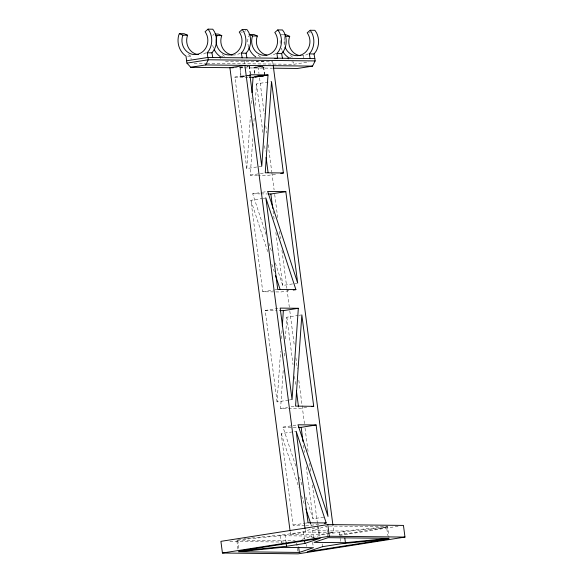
<?xml version="1.0" encoding="UTF-8"?>
<svg xmlns="http://www.w3.org/2000/svg" width="583" height="583" viewBox="0 0 583 583"><rect width="100%" height="100%" fill="white"/><g stroke="black" fill="none" stroke-linecap="round" stroke-linejoin="round"><path stroke-width="0.44" stroke-dasharray="2.92 2.19" d="M261.752 166.221L246.784 168.567L250.384 116.155M251.251 103.504L251.63 98.082M257.54 175.213L250.282 175.133L252.884 137.18M253.634 126.336L254.319 116.396M255.062 105.552L256.549 83.865L270.636 81.656M288.534 400.113L277.085 401.906L280.569 351.301M281.436 338.65L282.055 329.614M306.658 407.43L298.736 408.668L280.583 408.472L283.258 369.615M284.183 356.06L284.562 350.638M285.364 338.891L286.858 317.203L298.299 315.403M212.897 35.548L213.524 34.025M254.844 73.341L254.13 67.322L259.901 66.331M244.569 31.62L245.756 30.6M254.531 73.363L253.758 67.424L260.718 66.251M244.19 76.431L241.1 76.533L240.145 67.089M241.1 76.533L244.918 75.775L240.815 76.562L245.173 76.337M240.815 76.562L239.904 67.111M246.624 538.466L285.021 534.626L303.422 531.747L317.764 526.945M313.472 537.876L312.539 530.698L326.567 526.004L328.083 537.672M301.928 539.384L311.825 536.068L312.058 537.869M312.51 537.847L320.949 535.026L339.35 532.141L386.675 527.411L387.724 535.493M262.962 66.353L254.071 67.402M262.933 66.382L253.758 67.424M246.558 66.622L248.394 66.287L246.471 66.651M247.68 75.987L248.773 75.805M256.345 61.55L258.116 61.273M261.075 61.601L263.727 61.186M264.434 67.074L258.269 68.036L258.976 73.451M206.841 63.336L293.759 64.29L308.903 61.922M246.784 168.567L234.905 77.102L246.347 75.309M250.282 175.133L265.243 172.787M275.475 174.23L268.428 175.33L258.444 175.221M266.016 234.446L252.701 193.796L261.505 192.419M262.386 192.281L267.67 191.45M288.862 290.728L280.933 291.974L262.787 291.77L250.901 200.304L262.35 198.511M263.232 198.373L265.87 197.958M275.365 262.984L282.733 285.466L296.82 283.258M262.787 291.77L274.229 289.977M275.11 289.838L277.748 289.423M277.085 401.906L265.207 310.44L279.293 308.232M299.181 315.272L300.945 314.995M289.416 399.974L292.054 399.559M280.583 408.472L287.63 407.364M291.15 406.81L295.552 406.125M295.756 466.05L283.01 427.135L297.979 424.788M304.887 525.239L293.089 525.108L281.21 433.643L296.179 431.296M305.958 497.182L313.042 518.804L324.483 517.012M293.089 525.108L304.537 523.315M305.412 523.177L308.057 522.762M305.798 525.247L311.242 525.312L320.045 523.928M290.166 531.696L290.523 534.4L305.485 532.053L329.417 532.315M290.523 534.4L318.886 534.713L329.446 533.059M330.328 532.92L333.848 532.366L332.915 525.145M339.029 534.888L386.675 527.411M339.67 535.42L398.961 526.121M246.223 75.593L248.591 75.345M243.942 538.728L245.727 538.554M237.93 549.062L236.764 540.091L280.467 535.726L311.825 536.068M330.459 530.894L343.897 531.04L387.608 526.675L389.007 537.446M242.98 67.096L239.89 67.198M247.33 75.477L248.416 75.367M242.71 67.147L239.606 67.227M240.823 32.094L242.397 32.109M308.771 32.837L310.345 32.859M283.834 34.798L281.472 34.776L284.278 36M187.595 56.136L190.743 56.172L191.144 59.284M220.177 56.493L224.9 56.544A18.408 16.863 -89.4 0 1 221.489 53.512M288.126 57.243L292.848 57.294A18.408 16.863 -89.4 0 1 290.494 55.378M225.504 61.215L272.669 61.732M291.879 61.944L293.453 61.958L293.759 64.29M194.168 63.197L205.937 63.328M234.344 67.774L272.225 68.182M234.905 77.102L248.518 77.248M252.701 193.796L259.967 193.877M260.871 193.891L267.225 193.957M265.207 310.44L277.005 310.571M283.01 427.135L297.527 427.295M329.257 526.034L387.608 526.675M312.539 530.698L326.874 530.858M330.306 532.33L333.848 532.366M236.764 540.091L295.115 540.732M229.921 541.454L286.647 542.073M268.85 243.089L271.685 251.739M250.901 200.304L268.187 253.058M271.867 264.296L274.702 272.946M299.443 477.295L302.555 486.805M281.21 433.643L298.773 487.257M301.608 495.907L304.727 505.417M310.673 523.578L311.242 525.312M303.539 55.618L304.049 59.502M343.897 531.04L344.48 535.529M339.35 532.141L340.049 537.526M340.166 538.422L340.742 542.911M272.735 61.805L273.136 64.91M263.684 66.994L264.784 75.484M263.501 66.994L264.602 75.484M322.115 543.997L322.348 545.797M318.609 526.668L320.125 538.335M259.559 77.969L264.252 114.071M265.775 125.811L266.715 133.026M268.238 144.766L271.751 171.847M271.875 172.75L274.097 189.898M274.688 194.409L277.967 219.682M279.49 231.422L280.43 238.644M281.953 250.377L286.88 288.286M286.996 289.19L289.343 307.241M289.809 310.856L294.379 346.054M295.902 357.794L297.308 368.624M298.839 380.356L304.464 423.688M305.047 428.199L308.334 453.472M309.624 463.405L310.797 472.427M312.437 485.071L317.597 524.787M317.713 525.684L318.886 534.713M256.549 83.865L263.071 134.083M264.587 145.743L265.287 151.121M273.07 211.039L274.236 220.002M275.861 232.559L282.733 285.466M286.858 317.203L293.03 364.732M294.546 376.385L295.821 386.252M303.488 445.274L304.421 452.444M306.286 466.794L313.042 518.804M312.641 542.35L313.341 547.736M249.364 66.032L250.573 75.367M249.211 66.039L250.202 73.677M244.27 60.712L244.671 63.824M305.135 529.349L305.485 532.053M306.345 544.588L306.578 546.388M303.422 531.747L304.355 538.925M296.667 543.079L297.833 552.057M285.021 534.626L285.954 541.811M280.467 535.726L281.4 542.904M237.806 540.252L238.972 549.23M284.941 43.499A18.408 16.863 -89.4 0 1 284.97 39.498M275.934 53.425A14.145 12.957 -89.4 0 1 271.161 55.261M260.47 56.937A18.408 16.863 -89.4 0 1 257.569 54.474M248.598 47.004A18.408 16.863 -89.4 0 1 248.46 35.942M308.312 53.782A14.145 12.957 -89.4 0 1 301.003 55.742M284.424 45.029A14.145 12.957 -89.4 0 1 284.978 36.306M282.143 50.313A18.408 16.863 -89.4 0 1 281.225 48.127M280.212 43.448A18.408 16.863 -89.4 0 1 280.248 39.447M240.364 53.031A14.145 12.957 -89.4 0 1 233.054 54.991M213.553 48.127A18.408 16.863 -89.4 0 1 212.627 45.073M206.207 52.659A14.145 12.957 -89.4 0 1 201.434 54.496M190.743 56.172A18.408 16.863 -89.4 0 1 187.332 53.14"/><path stroke-width="0.87" d="M252.002 92.661L253.058 77.299L268.02 74.952L261.752 166.221L249.867 74.755L268.02 74.952M282.303 325.999L283.36 310.637L298.328 308.29L292.054 399.559L280.175 308.094L298.328 308.29M198.052 54.54A14.145 12.957 -89.4 0 1 187.595 35.235L184.09 33.705L179.367 33.654L178.733 35.177A18.408 16.863 -89.4 0 0 186.013 56.121L186.924 63.117L190.736 67.285L233.287 67.752M190.736 67.285L205.704 64.939L208.306 59.765L208 57.433L186.618 60.785M273.128 68.189L297.57 68.459L312.539 66.112L315.141 60.938L314.835 58.606L207.825 57.462L207.22 52.791L209.231 50.094A18.408 16.863 -89.4 0 0 209.742 31.693L208.065 29.15L205.092 31.701A14.145 12.957 -89.4 0 1 196.704 54.445L198.286 54.459M212.729 57.484L211.942 52.849L213.961 50.153A18.408 16.863 -89.4 0 0 214.471 31.744L212.788 29.201L208.065 29.15M242.164 57.804L241.377 53.17L243.388 50.473A18.408 16.863 -89.4 0 0 243.905 32.065L242.222 29.529L239.249 32.072A14.145 12.957 -89.4 0 1 230.868 54.817L232.442 54.838M246.886 57.863L246.106 53.221L248.118 50.524A18.408 16.863 -89.4 0 0 248.628 32.123L246.952 29.58L242.222 29.529M277.552 58.227L276.947 53.563L278.958 50.867A18.408 16.863 -89.4 0 0 279.468 32.459L277.792 29.915L274.812 32.466A14.145 12.957 -89.4 0 1 266.431 55.21A14.145 12.957 -89.4 0 1 252.592 35.949L249.087 34.419L253.816 34.47L257.322 36A14.145 12.957 -89.4 0 0 266.941 55.166M282.456 58.249L281.669 53.614L283.688 50.918A18.408 16.863 -89.4 0 0 284.198 32.51L282.515 29.966L277.792 29.915M310.112 58.555L309.325 53.913L311.337 51.217A18.408 16.863 -89.4 0 0 311.854 32.816L310.171 30.272L307.197 32.823A14.145 12.957 -89.4 0 1 303.583 53.731A14.145 12.957 -89.4 0 1 285.072 47.128M314.835 58.606L314.055 53.971L316.066 51.275A18.408 16.863 -89.4 0 0 316.576 32.867L314.9 30.323L310.171 30.272M304.938 543.414L320.125 538.335L239.205 551.022L286.537 546.293L304.938 543.414L304.588 540.718M299.319 552.429L313.341 547.736L281.983 547.393L238.279 551.758L299.319 552.429L298.62 547.043M249.611 75.622L250.42 75.375L249.983 75.28M249.662 75.63L250.573 75.367L249.517 75.28M262.612 76.001C271.977 74.114 247.338 77.284 257.453 76.701M262.365 76.06C272.123 73.888 243.832 78.086 260.331 76.344M186.924 63.117L208.306 59.765L315.141 60.938M274.899 58.643L277.727 58.198M280.758 173.399L283.396 172.983L271.518 81.518L265.243 172.787L283.396 172.983M268.136 193.971L270.855 194.001L285.823 191.654L297.702 283.119L267.67 191.45L285.823 191.654M293.264 290.035L295.902 289.627L265.87 197.958L277.748 289.423L295.902 289.627M311.941 406.599L313.705 406.322L301.826 314.856L295.552 406.125L313.705 406.322M298.438 427.31L301.163 427.339L316.124 424.992L328.01 516.458L297.979 424.788L316.124 424.992M324.447 523.235L326.21 522.966L296.179 431.296L308.057 522.762L326.21 522.966M327.821 524.583L220.913 541.352L222.429 553.019L298.066 553.85L404.974 537.081L403.458 525.414L327.821 524.583L329.337 536.251L404.974 537.081M222.429 553.019L329.337 536.251M261.184 76.242L258.641 76.577M345.413 542.707L389.123 538.342L328.083 537.672L314.055 542.365L345.413 542.707L344.83 538.218M215.098 34.047L218.253 34.076L221.751 35.614A14.145 12.957 -89.4 0 0 232.209 54.911M284.621 34.805L286.202 34.827L289.7 36.357A14.145 12.957 -89.4 0 0 300.158 55.662M179.367 33.654L182.865 35.184L187.595 35.235M215.623 34.944L217.029 35.563L221.751 35.614M252.592 35.949L257.322 36M284.978 36.306L289.7 36.357M207.22 52.791L211.942 52.849M241.377 53.17L246.106 53.221M276.947 53.563L281.669 53.614M309.325 53.913L314.055 53.971M298.817 55.567L300.391 55.582M205.704 64.939L312.539 66.112M249.422 77.262L253.058 77.299M279.731 310.601L283.36 310.637M275.555 275.54L280.088 289.379M305.856 508.879L310.673 523.578M288.323 58.796L288.126 57.243A18.408 16.863 -89.4 0 1 282.893 51.69M273.238 65.69L332.915 525.145M266.103 157.395L268.085 172.641M270.855 194.001L272.72 208.35M296.404 390.734L298.503 406.876M301.163 427.339L303.022 441.688M305.018 528.446L244.875 65.376L229.906 67.723L290.05 530.792M286.071 542.707L286.537 546.293M220.374 58.052L220.177 56.493A18.408 16.863 -89.4 0 1 214.194 49.57M255.74 56.886A18.408 16.863 -89.4 0 1 248.846 47.77M230.868 54.817A14.145 12.957 -89.4 0 1 217.029 35.563M196.704 54.445A14.145 12.957 -89.4 0 1 182.865 35.184M322.465 546.694L307.277 551.773L388.191 539.078L340.858 543.808L322.465 546.694"/></g></svg>
